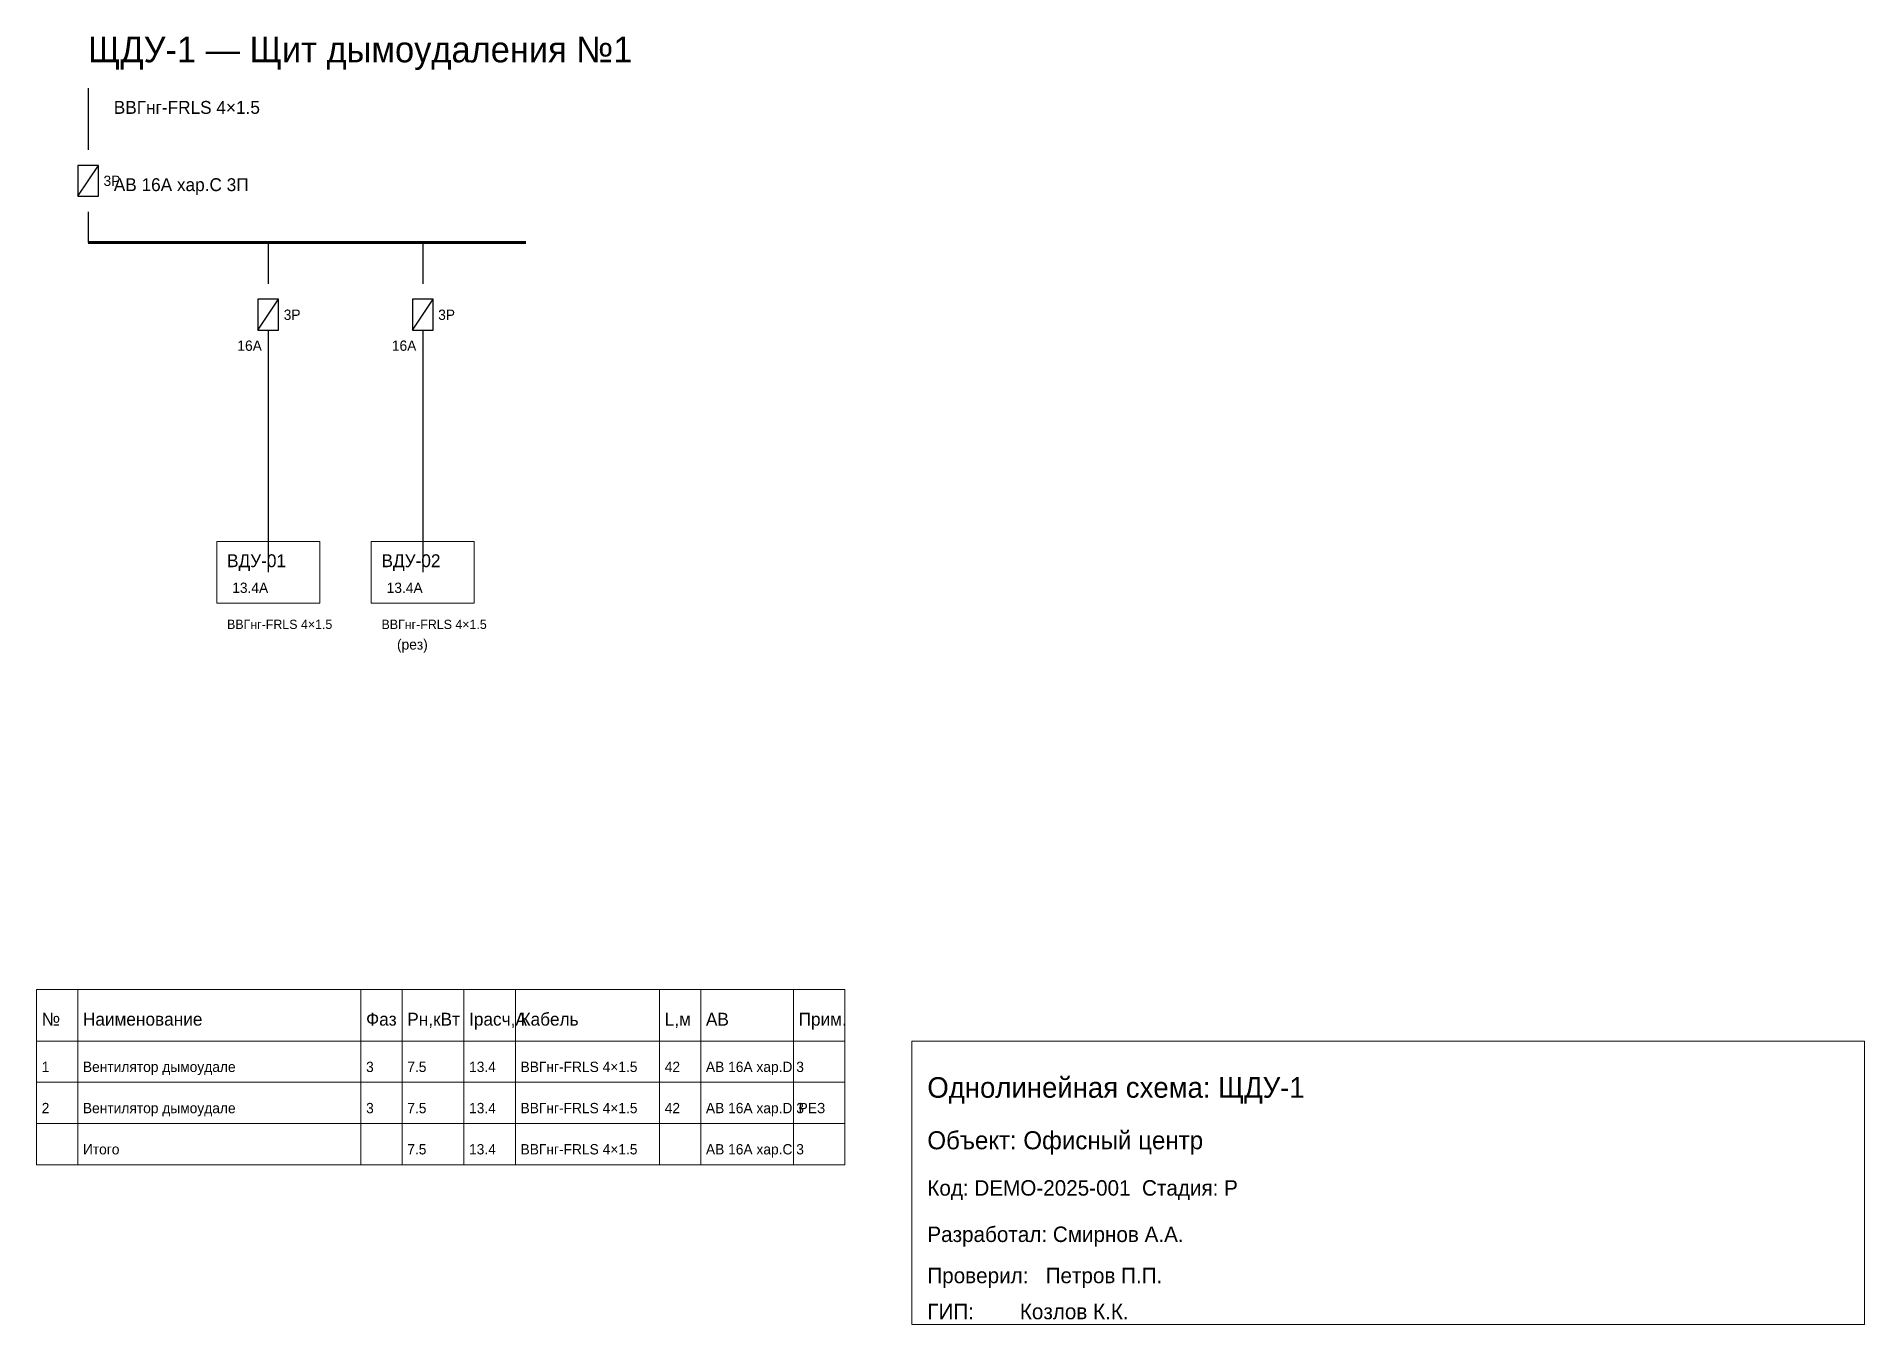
# Model space of a CAD drawing. Header units: millimetres. Extents: x 10 to 365, y -80 to 170.
import ezdxf

# ---------------------------------------------------------------- set-up
doc = ezdxf.new("R2010")
doc.units = ezdxf.units.MM
for name, color, linetype, lineweight in [('BREAKER', 2, 'Continuous', 25), ('BUS', 5, 'Continuous', 70), ('EQUIP', 3, 'Continuous', 18), ('TABLE', 7, 'Continuous', 13), ('TEXT', 7, 'Continuous', 13), ('WIRE', 7, 'Continuous', 25)]:
    doc.layers.add(name, color=color, linetype=linetype, lineweight=lineweight)

msp = doc.modelspace()

# ---------------------------------------------------------------- linework, layer by layer
at = {"layer": 'BREAKER'}
for p, q in [((18, 139), (22, 145)), ((53, 113), (57, 119)), ((83, 113), (87, 119))]:
    msp.add_line(p, q, dxfattribs=at)
for points in [[(18, 139), (22, 139), (22, 145), (18, 145)], [(53, 113), (57, 113), (57, 119), (53, 119)], [(83, 113), (87, 113), (87, 119), (83, 119)]]:
    msp.add_lwpolyline(points, close=True, dxfattribs=at)
at = {"layer": 'BUS'}
msp.add_line((20, 130), (105, 130), dxfattribs=at)
at = {"layer": 'EQUIP'}
for points in [[(45, 60), (65, 60), (65, 72), (45, 72)], [(75, 60), (95, 60), (95, 72), (75, 72)]]:
    msp.add_lwpolyline(points, close=True, dxfattribs=at)
at = {"layer": 'TABLE'}
for points in [[(10, -25), (18, -25), (18, -15), (10, -15)], [(18, -25), (73, -25), (73, -15), (18, -15)], [(73, -25), (81, -25), (81, -15), (73, -15)], [(81, -25), (93, -25), (93, -15), (81, -15)], [(93, -25), (103, -25), (103, -15), (93, -15)], [(103, -25), (131, -25), (131, -15), (103, -15)], [(131, -25), (139, -25), (139, -15), (131, -15)], [(139, -25), (157, -25), (157, -15), (139, -15)], [(157, -25), (167, -25), (167, -15), (157, -15)], [(10, -33), (18, -33), (18, -25), (10, -25)], [(18, -33), (73, -33), (73, -25), (18, -25)], [(73, -33), (81, -33), (81, -25), (73, -25)], [(81, -33), (93, -33), (93, -25), (81, -25)], [(93, -33), (103, -33), (103, -25), (93, -25)], [(103, -33), (131, -33), (131, -25), (103, -25)], [(131, -33), (139, -33), (139, -25), (131, -25)], [(139, -33), (157, -33), (157, -25), (139, -25)], [(157, -33), (167, -33), (167, -25), (157, -25)], [(180, -80), (365, -80), (365, -25), (180, -25)], [(10, -41), (18, -41), (18, -33), (10, -33)], [(18, -41), (73, -41), (73, -33), (18, -33)], [(73, -41), (81, -41), (81, -33), (73, -33)], [(81, -41), (93, -41), (93, -33), (81, -33)], [(93, -41), (103, -41), (103, -33), (93, -33)], [(103, -41), (131, -41), (131, -33), (103, -33)], [(131, -41), (139, -41), (139, -33), (131, -33)], [(139, -41), (157, -41), (157, -33), (139, -33)], [(157, -41), (167, -41), (167, -33), (157, -33)], [(10, -49), (18, -49), (18, -41), (10, -41)], [(18, -49), (73, -49), (73, -41), (18, -41)], [(73, -49), (81, -49), (81, -41), (73, -41)], [(81, -49), (93, -49), (93, -41), (81, -41)], [(93, -49), (103, -49), (103, -41), (93, -41)], [(103, -49), (131, -49), (131, -41), (103, -41)], [(131, -49), (139, -49), (139, -41), (131, -41)], [(139, -49), (157, -49), (157, -41), (139, -41)], [(157, -49), (167, -49), (167, -41), (157, -41)]]:
    msp.add_lwpolyline(points, close=True, dxfattribs=at)
at = {"layer": 'WIRE'}
for p, q in [((20, 160), (20, 148)), ((20, 136), (20, 130)), ((55, 130), (55, 122)), ((85, 130), (85, 122)), ((55, 113), (55, 66)), ((85, 113), (85, 66))]:
    msp.add_line(p, q, dxfattribs=at)

# ---------------------------------------------------------------- texts
at = {"layer": 'TABLE'}
for s, height, p in [('№', 2.5, (11, -22)), ('Наименование', 2.5, (19, -22)), ('Фаз', 2.5, (74, -22)), ('Pн,кВт', 2.5, (82, -22)), ('Iрасч,А', 2.5, (94, -22)), ('Кабель', 2.5, (104, -22)), ('L,м', 2.5, (132, -22)), ('АВ', 2.5, (140, -22)), ('Прим.', 2.5, (158, -22)), ('1', 2, (11, -31)), ('Вентилятор дымоудале', 2, (19, -31)), ('3', 2, (74, -31)), ('7.5', 2, (82, -31)), ('13.4', 2, (94, -31)), ('ВВГнг-FRLS 4×1.5', 2, (104, -31)), ('42', 2, (132, -31)), ('АВ 16А хар.D 3', 2, (140, -31)), ('2', 2, (11, -39)), ('Вентилятор дымоудале', 2, (19, -39)), ('3', 2, (74, -39)), ('7.5', 2, (82, -39)), ('13.4', 2, (94, -39)), ('ВВГнг-FRLS 4×1.5', 2, (104, -39)), ('42', 2, (132, -39)), ('АВ 16А хар.D 3', 2, (140, -39)), ('РЕЗ', 2, (158, -39)), ('Итого', 2, (19, -47)), ('7.5', 2, (82, -47)), ('13.4', 2, (94, -47)), ('ВВГнг-FRLS 4×1.5', 2, (104, -47)), ('АВ 16А хар.C 3', 2, (140, -47))]:
    msp.add_text(s, height=height, dxfattribs=at).set_placement(p)
at = {"layer": 'TEXT'}
for s, height, p in [('ЩДУ-1 — Щит дымоудаления №1', 5, (20, 165)), ('ВВГнг-FRLS 4×1.5', 2.5, (25, 155)), ('3P', 2, (23, 141)), ('АВ 16А хар.C 3П', 2.5, (25, 140)), ('3P', 2, (58, 115)), ('3P', 2, (88, 115)), ('16А', 2, (49, 109)), ('16А', 2, (79, 109)), ('ВДУ-01', 2.5, (47, 67)), ('ВДУ-02', 2.5, (77, 67)), ('13.4А', 2, (48, 62)), ('13.4А', 2, (78, 62)), ('ВВГнг-FRLS 4×1.5', 1.8, (47, 55)), ('ВВГнг-FRLS 4×1.5', 1.8, (77, 55)), ('(рез)', 2, (80, 51)), ('Однолинейная схема: ЩДУ-1', 4, (183, -36)), ('Объект: Офисный центр', 3.5, (183, -46)), ('Код: DEMO-2025-001  Стадия: Р', 3, (183, -55)), ('Разработал: Смирнов А.А.', 3, (183, -64)), ('Проверил:   Петров П.П.', 3, (183, -72)), ('ГИП:        Козлов К.К.', 3, (183, -79))]:
    msp.add_text(s, height=height, dxfattribs=at).set_placement(p)

doc.saveas('drawing.dxf')
